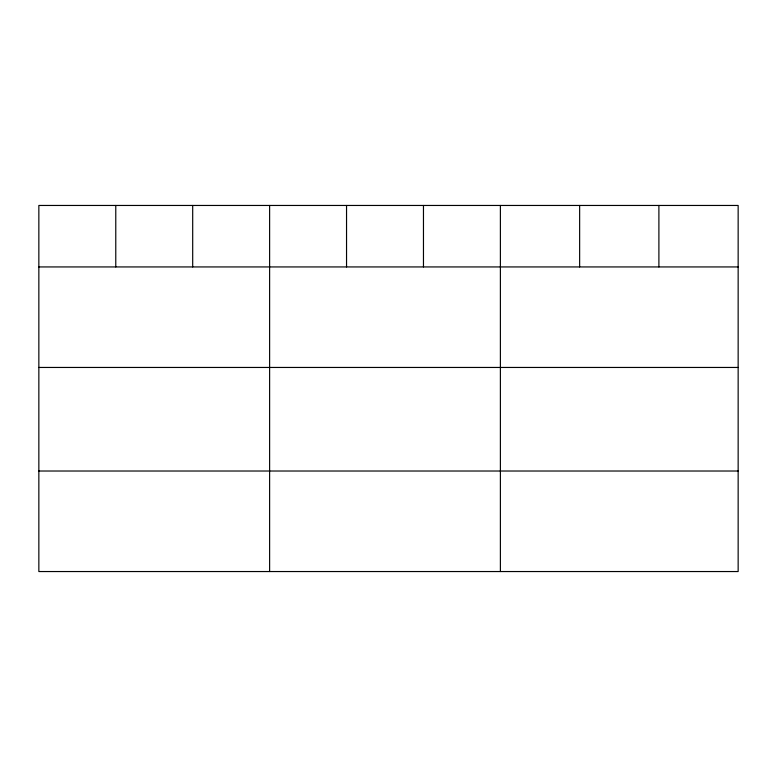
<?xml version="1.0" encoding="UTF-8"?>
<svg xmlns="http://www.w3.org/2000/svg" width="777" height="777" viewBox="0 0 777 777"><rect width="100%" height="100%" fill="white"/><g stroke="black" fill="none" stroke-linecap="round" stroke-linejoin="round"><path stroke-width="1.17" d="M738.15 266.938L738.15 571.542L38.85 571.542L38.85 205.458L738.15 205.458L738.15 266.938L38.85 266.938M38.85 367.453L738.15 367.453M38.85 471.017L738.15 471.017M658.896 205.458L658.896 266.938M579.642 205.458L579.642 266.938M500.388 205.458L500.388 571.542M423.465 205.458L423.465 266.938M346.542 205.458L346.542 266.938M269.619 205.458L269.619 571.542M192.696 205.458L192.696 266.938M115.773 205.458L115.773 266.938"/></g></svg>
